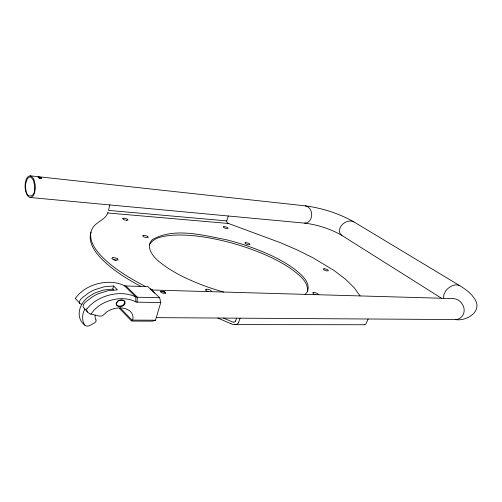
<?xml version="1.0" encoding="UTF-8"?>
<svg xmlns="http://www.w3.org/2000/svg" width="502" height="502" viewBox="0 0 502 502"><rect width="100%" height="100%" fill="white"/><g stroke="black" fill="none" stroke-linecap="round" stroke-linejoin="round"><path stroke-width="0.75" d="M136.111 301.972A2.021 1.606 12.5 0 1 135.816 301.84L135.816 296.92L124.195 285.563C114.199 280.813 102.295 281.572 92.173 285.55A46.874 37.336 12.5 0 0 83.119 290.495L79.372 293.607L75.865 297.642A5.026 4.003 12.5 0 0 75.689 297.981L75.639 298.106M107.999 212.246C105.727 220.309 95.487 221.602 92.148 228.956A21.737 17.313 12.5 0 0 90.975 232.1C89.118 241.449 95.575 249.839 101.536 256.284C114.161 269.097 129.861 278.334 145.705 286.573M307.375 291.562C308.655 281.522 298.659 274.688 291.718 269.26C278.29 259.948 263.155 253.403 247.8 248.001A209.704 167.04 12.5 0 0 225.486 241.387C208.493 237.277 190.992 234.334 173.447 235.181C165.032 236.053 153.995 236.624 149.364 244.913M90.975 232.1C87.938 241.456 93.981 250.605 100.023 257.244C111.563 269.511 126.109 278.434 140.805 286.422M109.838 204.923L108.482 210.394L226.722 220.899A2.654 2.115 12.5 0 0 228.46 223.377M113.697 289.955L112.781 289.033L113.584 285.983L104.14 286.811L94.489 289.817A47.608 37.92 12.5 0 0 87.95 293.369C85.353 296.073 79.247 298.351 79.398 302.744A2.14 1.707 12.5 0 0 79.743 303.296L75.62 298.696M120.204 307.87L132.145 320.263C133.664 319.291 132.999 315.193 131.938 313.505A9.783 7.794 12.5 0 0 129.46 310.713C124.314 306.998 117.267 307.293 111.551 309.452A24.516 19.528 12.5 0 0 106.261 312.351L103.224 315.168A4.907 3.909 12.5 0 1 101.686 315.99L99.402 316.128L89.933 313.813A7.191 5.729 12.5 0 1 87.775 312.257L87.649 312.112A5.265 4.192 12.5 0 1 86.821 310.882L86.783 310.769M119.338 308.303L131.38 320.834L132.402 321.073A8.095 6.451 12.5 0 0 132.942 321.085L152.683 321.154L155.494 320.207L160.759 302.593L159.649 297.724L147.952 286.648L125.889 285.958L137.335 297.222L159.649 297.724M318.287 294.655L317.86 293.89A5.861 4.669 12.5 0 0 313.612 292.503M226.722 220.899L228.322 215.985M165.566 292.98L164.01 291.474L161.512 291.216A2.146 1.707 12.5 0 0 161.236 291.317M235.576 320.985L236.586 318.155M238.601 322.403L240.113 318.18M368.154 318.996L366.19 323.319A6.677 5.315 12.5 0 1 365.669 324.079L365.4 324.348A1.562 1.242 12.5 0 1 364.552 324.781M84.907 309.056C82.083 313.882 81.619 320.282 84.738 325.089A1.983 1.581 12.5 0 0 84.907 325.315C87.831 327.931 92.086 323.903 94.495 322.937A4.832 3.847 12.5 0 0 95.16 322.497L96.058 321.311L95.982 319.912M90.812 314.258L94.37 309.747L97.921 306.622A42.94 34.199 12.5 0 1 106.65 301.708C115.849 298.05 126.793 297.247 135.816 301.84M86.971 308.793L90.096 305.367L93.93 302.185A48.776 38.855 12.5 0 1 103.155 297.102C113.383 293.024 125.437 292.082 135.609 296.833M165.403 293.218L162.987 293.306L160.596 291.882A1.952 1.556 12.5 0 1 161.079 291.398A0.835 0.665 12.5 0 0 160.715 291.474M112.906 257.633L111.77 258.285L113.145 259.452A7.292 5.811 12.5 0 0 116.163 260.205M143.522 235.35L142.606 235.852L143.729 236.8A7.066 5.629 12.5 0 0 146.628 237.578L148.259 237.371L147.852 236.511M123.379 218.194L122.513 218.659L123.586 219.531A7.072 5.635 12.5 0 0 126.517 220.284M206.454 289.171L205.262 289.811L206.717 291.116A6.997 5.572 12.5 0 0 207.966 291.593M245.622 242.654L244.863 243.037L245.829 243.884A6.852 5.459 12.5 0 0 248.415 244.694L249.921 244.625L249.676 243.903A5.61 4.468 12.5 0 0 245.629 242.73M223.879 226.622L223.164 226.979L224.087 227.757A6.802 5.422 12.5 0 0 226.709 228.542L228.065 228.473L227.877 227.839A5.516 4.393 12.5 0 0 223.892 226.703M156.26 317.64L455.258 319.554C459.888 319.743 463.955 315.72 464.13 311.146A16.61 13.234 12.5 0 0 463.741 307.324C462.461 302.618 458.106 298.74 453.143 298.583L151.485 289.987M324.066 268.733L323.275 269.103L324.305 270.032A7.028 5.597 12.5 0 0 326.658 270.848L328.295 270.86L328.107 270.114A5.641 4.493 12.5 0 0 324.072 268.808M313.606 292.428L312.614 292.898L313.719 293.965A7.147 5.691 12.5 0 0 315.381 294.655M112.831 289.077L103.544 290.056L96.089 292.515A41.616 33.151 12.5 0 0 89.519 296.243C79.874 301.972 74.421 317.182 84.738 325.089M455.258 319.554C466.163 321.569 482.303 311.949 475.199 299.744A22.646 18.034 12.5 0 0 474.559 298.64L471.736 294.969A38.892 30.98 12.5 0 0 468.002 291.461L464.745 288.951A68.994 54.956 12.5 0 0 459.594 285.588L353.897 221.89C338.982 213.413 322.265 208.098 305.279 205.851L30.17 175.825C26.725 175.989 25.784 180.312 25.307 183.061A34.312 27.328 12.5 0 0 25.407 189.838C25.997 192.712 26.926 196.702 30.208 197.506L304.557 223.114C317.615 224.752 330.498 228.83 341.9 235.438L441.515 298.251M238.695 322.435A4.468 3.558 12.5 0 1 234.716 324.618L364.54 324.738M132.603 320.107L155.494 320.207M234.654 324.625L234.478 324.625A7.474 5.955 12.5 0 1 231.027 323.734M136.431 302.072A2.629 2.096 12.5 0 0 137.128 302.154L160.759 302.593M30.208 197.506C33.91 197.186 34.72 192.461 35.127 189.467A35.04 27.911 12.5 0 0 35.109 184.774C34.619 181.511 33.835 176.899 30.17 175.825M137.322 297.222L137.128 302.154M38.121 177.457C40.787 179.666 44.584 177.658 38.993 177.062M125.851 285.958L124.948 285.845M40.938 178.448L39.482 178.147M304.557 223.114C308.096 223.459 310.851 220.209 311.441 216.977A16.773 13.359 12.5 0 0 311.585 213.25C311.184 209.88 308.874 206.297 305.279 205.851M116.163 260.218L118.07 259.898L117.531 258.8M126.517 220.296L127.991 220.096L127.652 219.343M107.773 212.973L228.429 223.465L280.643 242.786L297.146 249.921L312.959 257.777L334.056 270.484L345.495 279.206L354.274 287.79L360.085 295.929M137.008 297.197L135.747 296.895M81.864 304.237L81.211 304.093A2.41 1.92 12.5 0 1 79.724 303.302M124.76 285.789L124.195 285.563M208.518 291.612L208.129 291.493A7.235 5.76 12.5 0 0 206.981 291.235M217.774 318.036L231.014 323.759M223.572 318.073L231.748 321.669A3.614 2.88 12.5 0 0 233.493 322.108M152.696 290.024L150.293 288.863M459.6 285.582C455.847 283.643 451.398 285.707 448.393 288.135A21.693 17.275 12.5 0 0 445.707 290.959L443.799 294.699L443.686 298.313M353.897 221.89C350.484 219.964 346.16 221.313 343.312 223.66A16.045 12.782 12.5 0 0 340.726 226.628C338.925 229.307 338.863 233.612 341.9 235.438M113.584 285.983L117.43 289.861L107.943 290.721L98.235 293.77A48.261 38.441 12.5 0 0 91.653 297.353C89.036 300.083 82.893 302.373 83.031 306.791A2.133 1.701 12.5 0 0 83.37 307.343L87.618 312.081M131.355 320.809L131.775 320.401A4.041 3.219 12.5 0 1 132.032 320.301M86.808 310.763A3.194 2.548 12.5 0 1 86.915 308.768M75.564 298.571A0.728 0.577 12.5 0 1 75.595 298.345M235.639 321.01A2.284 1.82 12.5 0 1 233.599 322.089M223.566 292.032A207.677 165.422 12.5 0 1 200.449 284.333C186.305 278.742 172.337 272.159 160.389 262.621C153.888 257.802 144.262 246.733 152.677 239.385C174.677 227.249 202.864 235.281 226.051 239.674A211.367 168.358 12.5 0 1 248.39 246.294C264.654 252.042 280.756 258.976 294.724 269.241C300.987 274.387 310.261 281.434 307.789 290.677A13.767 10.969 12.5 0 1 305.047 294.354M206.466 289.24A6.074 4.838 12.5 0 1 210.965 290.558L211.58 291.474A0.671 0.533 12.5 0 1 211.411 291.693M38.001 177.093A1.807 1.437 12.5 0 1 38.93 177.131M164.995 292.164A1.142 0.91 12.5 0 1 165.654 292.973M113.803 259.716A7.655 6.099 12.5 0 1 115.636 260.161M95.951 319.925A11.697 9.318 12.5 0 1 95.11 315.187M152.721 291.135A10.454 8.327 12.5 0 1 154.76 293.112M143.534 235.419A5.98 4.763 12.5 0 1 147.82 236.549M112.925 257.702A6.288 5.007 12.5 0 1 117.499 258.837M123.392 218.276A5.936 4.731 12.5 0 1 127.627 219.374M34.694 188.194C35.466 197.688 26.317 198.943 25.866 189.524A30.685 24.441 12.5 0 1 25.859 182.973L27.415 178.574L29.712 176.911A1.977 1.575 12.5 0 1 31.105 177.237L33.421 180.205L34.669 185.715A31.902 25.414 12.5 0 1 34.694 188.194M124.615 302.593L123.724 304.532A5.986 4.769 12.5 0 1 121.465 305.887L119.696 306.151A3.985 3.175 12.5 0 1 118.911 306.076L118.353 305.938A2.717 2.165 12.5 0 1 116.684 304.714L116.514 302.957L117.732 301.25A6.055 4.819 12.5 0 1 119.363 300.353L121.415 300.027L123.517 300.629A2.566 2.046 12.5 0 1 124.364 301.526L124.615 302.593M116.219 303.515L116.514 305.072A2.811 2.24 12.5 0 0 117.223 305.856L119.413 306.634L122.362 306.145A6.677 5.315 12.5 0 0 123.906 305.191L125.123 303.365L124.91 301.514A2.811 2.24 12.5 0 0 124.214 300.723L122.03 299.939L119.056 300.416A6.67 5.315 12.5 0 0 117.506 301.376L116.219 303.515M164.091 291.869L163.652 292.051A1.757 1.399 12.5 0 1 162.78 291.831L162.422 291.467L162.861 291.317A1.757 1.399 12.5 0 1 163.727 291.536L164.091 291.869"/></g></svg>
